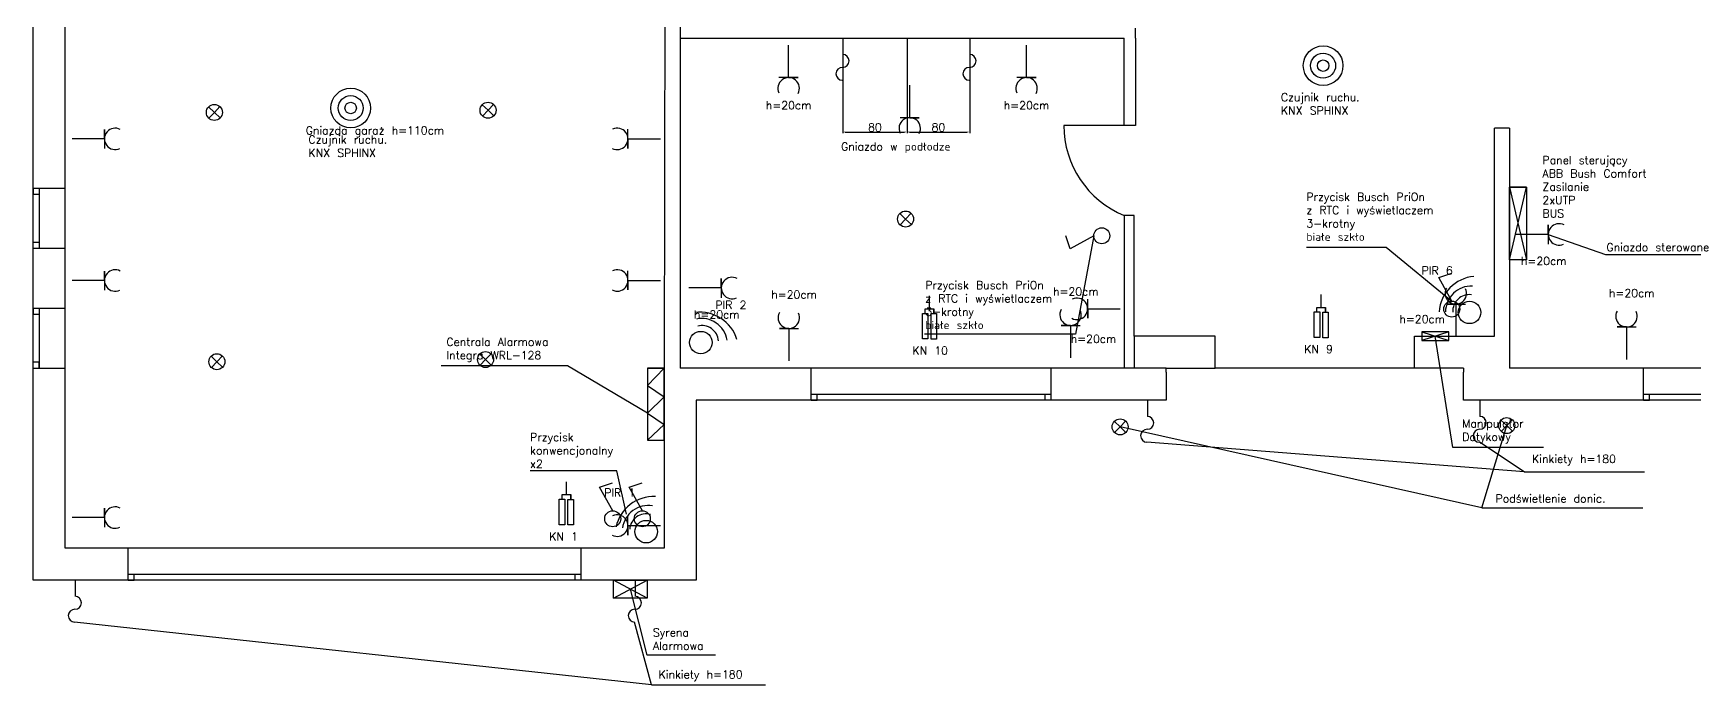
# Model space of a CAD drawing. Header units: millimetres. Extents: x -1884 to 3480, y 1823 to 3565.
# Drawn here: x -1884 to -223, y 1823 to 2475 of the extents above; entities that cross this region are included whole.
import ezdxf

# ---------------------------------------------------------------- set-up
doc = ezdxf.new("R2010")
doc.units = ezdxf.units.MM
for name, color, linetype in [('Alarm', 7, 'Continuous'), ('Czujniki ruchu_becności', 7, 'Continuous'), ('Gniazda', 7, 'Continuous'), ('Opisy przyciskow', 84, 'Continuous'), ('Oświetlenie', 7, 'Continuous')]:
    doc.layers.add(name, color=color, linetype=linetype)
doc.styles.get("Standard").update_dxf_attribs({"font": 'txt.shx'})
doc.dimstyles.new('ISO-25', dxfattribs={"dimtxt": 2.5, "dimasz": 2.5, "dimexe": 1.25, "dimexo": 0.625, "dimtad": 1, "dimtxsty": 'Standard', "dimcen": 2.5, "dimadec": 0, "dimazin": 0, "dimtfac": 1, "dimtmove": 0, "dimatfit": 3, "dimfxl": 1, "dimarcsym": 0})

# ---------------------------------------------------------------- blocks, each defined once
blk = doc.blocks.new('*D34')
at = {"layer": 'Defpoints', "color": 0}
for p in [(-1074.7, 2469.7), (-1010.5, 2469.7), (-1010.5, 2375.9)]:
    blk.add_point(p, dxfattribs=at)
at = {"layer": 'Oświetlenie', "color": 0, "lineweight": -2}
for p, q in [((-1074.7, 2469.1), (-1074.7, 2374.6)), ((-1010.5, 2469.1), (-1010.5, 2374.6)), ((-1072.2, 2375.9), (-1013, 2375.9))]:
    blk.add_line(p, q, dxfattribs=at)
at = {"layer": 'Oświetlenie', "color": 0}
for points in [[(-1072.2, 2376.3), (-1072.2, 2375.5), (-1074.7, 2375.9)], [(-1013, 2376.3), (-1013, 2375.5), (-1010.5, 2375.9)]]:
    blk.add_solid(points, dxfattribs=at)
at = {"layer": 'Oświetlenie', "color": 0, "insert": (-1042.6, 2380.5), "char_height": 8, "attachment_point": 5}
blk.add_mtext('80', dxfattribs=at)
blk = doc.blocks.new('*D35')
at = {"layer": 'Defpoints', "color": 0}
for p in [(-1010.5, 2469.1), (-947.8, 2469.7), (-947.8, 2375.9)]:
    blk.add_point(p, dxfattribs=at)
at = {"layer": 'Oświetlenie', "color": 0, "lineweight": -2}
for p, q in [((-1010.5, 2468.4), (-1010.5, 2374.6)), ((-947.8, 2469.1), (-947.8, 2374.6)), ((-1008, 2375.9), (-950.3, 2375.9))]:
    blk.add_line(p, q, dxfattribs=at)
at = {"layer": 'Oświetlenie', "color": 0}
for points in [[(-1008, 2376.3), (-1008, 2375.5), (-1010.5, 2375.9)], [(-950.3, 2376.3), (-950.3, 2375.5), (-947.8, 2375.9)]]:
    blk.add_solid(points, dxfattribs=at)
at = {"layer": 'Oświetlenie', "color": 0, "insert": (-979.1, 2380.5), "char_height": 8, "attachment_point": 5}
blk.add_mtext('80', dxfattribs=at)

msp = doc.modelspace()

# ---------------------------------------------------------------- linework, layer by layer
for p, q in [((-1884.23, 1927.691), (-1884.23, 2890.691)), ((-1852.23, 1959.691), (-1852.23, 2858.691)), ((-1252.23, 2778.691), (-1253.23, 2139.691)), ((-1237.23, 2778.691), (-1237.23, 2139.691)), ((-782.052, 2469.691), (-782.052, 2479.691)), ((-1237.23, 2469.691), (-793.473, 2469.691)), ((-793.473, 2382.511), (-793.473, 2469.691)), ((-782.052, 2469.691), (-782.052, 2382.511)), ((-793.473, 2382.511), (-853.578, 2382.511)), ((-782.052, 2382.511), (-793.473, 2382.511)), ((-423.23, 2171.691), (-423.23, 2379.691)), ((-408.23, 2379.691), (-423.23, 2379.691)), ((-408.23, 2379.691), (-408.23, 2139.691)), ((-1884.23, 2319.691), (-1852.23, 2319.691)), ((-1884.23, 2319.691), (-1878.23, 2319.691)), ((-1884.23, 2319.691), (-1884.23, 2313.691)), ((-1884.23, 2313.691), (-1878.23, 2313.691)), ((-1878.23, 2319.691), (-1878.23, 2259.691)), ((-793.473, 2292.511), (-793.473, 2139.691)), ((-783.23, 2292.511), (-793.473, 2292.511)), ((-783.23, 2171.691), (-783.23, 2292.511)), ((-1884.23, 2259.691), (-1884.23, 2265.691)), ((-1884.23, 2265.691), (-1878.23, 2265.691)), ((-1884.23, 2259.691), (-1852.23, 2259.691)), ((-1884.23, 2199.691), (-1852.23, 2199.691)), ((-1884.23, 2199.691), (-1878.23, 2199.691)), ((-1884.23, 2199.691), (-1884.23, 2193.691)), ((-1884.23, 2193.691), (-1878.23, 2193.691)), ((-1878.23, 2199.691), (-1878.23, 2139.691)), ((-751.23, 2171.691), (-783.23, 2171.691)), ((-783.23, 2171.691), (-783.23, 2139.691)), ((-702.23, 2171.691), (-751.23, 2171.691)), ((-702.23, 2139.691), (-702.23, 2171.691)), ((-503.23, 2139.691), (-503.23, 2171.691)), ((-503.23, 2171.691), (-423.23, 2171.691)), ((-1878.23, 2145.691), (-1884.23, 2145.691)), ((-1878.23, 2139.691), (-1878.23, 2145.691)), ((-1884.23, 2139.691), (-1852.23, 2139.691)), ((-1253.23, 2139.691), (-1253.23, 1959.691)), ((-1221.23, 2139.691), (-1237.23, 2139.691)), ((-751.23, 2139.691), (-1221.23, 2139.691)), ((-1106.23, 2107.691), (-1106.23, 2139.691)), ((-866.23, 2107.691), (-866.23, 2139.691)), ((-751.23, 2135.691), (-751.23, 2139.691)), ((-751.23, 2139.691), (-702.23, 2139.691)), ((-751.23, 2135.691), (-751.23, 2107.691)), ((-503.23, 2139.691), (-702.23, 2139.691)), ((-454.23, 2139.691), (-503.23, 2139.691)), ((-454.23, 2139.691), (-454.23, 2135.691)), ((-454.23, 2107.691), (-454.23, 2135.691)), ((346.77, 2139.691), (-408.23, 2139.691)), ((-274.23, 2107.691), (-274.23, 2139.691)), ((-1106.23, 2107.691), (-1106.23, 2113.691)), ((-1106.23, 2113.691), (-866.23, 2113.691)), ((-1100.23, 2107.691), (-1100.23, 2113.691)), ((-872.23, 2107.691), (-872.23, 2113.691)), ((-274.23, 2107.691), (-274.23, 2113.691)), ((-274.23, 2113.691), (-34.23, 2113.691)), ((-268.23, 2107.691), (-268.23, 2113.691)), ((-751.23, 2107.691), (-1221.23, 2107.691)), ((-1221.23, 2107.691), (-1221.23, 1927.691)), ((-1106.23, 2107.691), (-1100.23, 2107.691)), ((-866.23, 2107.691), (-872.23, 2107.691)), ((378.77, 2107.691), (-454.23, 2107.691)), ((-274.23, 2107.691), (-268.23, 2107.691)), ((-1253.23, 1959.691), (-1852.23, 1959.691)), ((-1789.23, 1927.691), (-1789.23, 1959.691)), ((-1336.23, 1927.691), (-1336.23, 1959.691)), ((-1221.23, 1927.691), (-1884.23, 1927.691)), ((-1789.23, 1927.691), (-1789.23, 1933.691)), ((-1789.23, 1933.691), (-1336.23, 1933.691)), ((-1789.23, 1927.691), (-1783.23, 1927.691)), ((-1783.23, 1927.691), (-1783.23, 1933.691)), ((-1342.23, 1927.691), (-1342.23, 1933.691))]:
    msp.add_line(p, q)
msp.add_arc((-756.76, 2382.1), 96.819, 179.756499, 247.716242)
at = {"layer": 'Alarm'}
for p, q in [((-987.982, 2199.1), (-987.982, 2211.906)), ((-596.266, 2200.552), (-596.266, 2213.358)), ((-992.277, 2194.465), (-992.277, 2199.1)), ((-992.277, 2199.1), (-983.63, 2199.1)), ((-983.63, 2199.1), (-983.63, 2194.227)), ((-983.63, 2194.227), (-983.63, 2199.1)), ((-600.56, 2195.917), (-600.56, 2200.552)), ((-600.56, 2200.552), (-591.914, 2200.552)), ((-591.914, 2200.552), (-591.914, 2195.679)), ((-591.914, 2195.679), (-591.914, 2200.552)), ((-495.655, 2176.018), (-468.881, 2167.365)), ((-468.881, 2176.018), (-495.655, 2167.365)), ((-464.747, 2060.302), (-482.268, 2171.691)), ((-468.881, 2167.365), (-468.881, 2176.018)), ((-1350.013, 2141.965), (-1476.465, 2141.965)), ((-1270.091, 2094.603), (-1350.013, 2141.965)), ((-1270.091, 2139.691), (-1253.23, 2139.691)), ((-1253.23, 2139.691), (-1270.091, 2122.463)), ((-1270.091, 2122.463), (-1253.275, 2110.97)), ((-1253.275, 2110.97), (-1270.091, 2094.603)), ((-1270.091, 2094.603), (-1253.23, 2083.458)), ((-1253.23, 2083.458), (-1270.091, 2067.685)), ((-374.021, 2060.302), (-464.747, 2060.302)), ((-1355.423, 2008.642), (-1355.423, 2013.277)), ((-1355.423, 2013.277), (-1346.777, 2013.277)), ((-1351.129, 2013.277), (-1351.129, 2026.083)), ((-1346.777, 2013.277), (-1346.777, 2008.404)), ((-1346.777, 2008.404), (-1346.777, 2013.277)), ((-1303.901, 1909.705), (-1270.382, 1927.691)), ((-1270.382, 1909.705), (-1303.901, 1927.691)), ((-1270.382, 1927.691), (-1270.382, 1909.705)), ((-1270.382, 1852.702), (-1287.142, 1918.698)), ((-1201.96, 1852.702), (-1270.382, 1852.702))]:
    msp.add_line(p, q, dxfattribs=at)
for points in [[(-995.058, 2194.465), (-989.548, 2194.465), (-989.548, 2168.988), (-995.058, 2168.988)], [(-986.494, 2194.227), (-980.984, 2194.227), (-980.984, 2168.75), (-986.494, 2168.75)], [(-603.341, 2195.917), (-597.831, 2195.917), (-597.831, 2170.44), (-603.341, 2170.44)], [(-594.778, 2195.679), (-589.268, 2195.679), (-589.268, 2170.202), (-594.778, 2170.202)], [(-468.881, 2176.018), (-495.655, 2176.018), (-495.655, 2167.365), (-468.881, 2167.365)], [(-1253.23, 2139.691), (-1270.091, 2139.691), (-1270.091, 2067.685), (-1253.23, 2067.685)], [(-1358.204, 2008.642), (-1352.694, 2008.642), (-1352.694, 1983.165), (-1358.204, 1983.165)], [(-1349.641, 2008.404), (-1344.131, 2008.404), (-1344.131, 1982.927), (-1349.641, 1982.927)], [(-1303.901, 1927.691), (-1270.382, 1927.691), (-1270.382, 1909.705), (-1303.901, 1909.705)]]:
    msp.add_lwpolyline(points, close=True, dxfattribs=at)
for centre in [(-448.034, 2195.503), (-1216.687, 2165.28), (-1271.288, 1976.217)]:
    msp.add_circle(centre, 11.257, dxfattribs=at)
for centre, radius, start, end in [((-440.215, 2193.168), 38.45, 95.02538, 175.691401), ((-446.061, 2195.851), 25.983, 88.026106, 179.807545), ((-448.403, 2196.846), 16.385, 82.175772, 183.638671), ((-1217.383, 2157.149), 38.45, 16.756898, 97.42292), ((-1215.945, 2163.419), 25.983, 9.757624, 101.539064), ((-1215.447, 2165.914), 16.385, 3.907291, 105.37019), ((-1263.852, 1972.854), 38.45, 87.312908, 167.978929), ((-1269.286, 1976.298), 25.983, 80.313634, 172.095073), ((-1271.473, 1977.598), 16.385, 74.4633, 175.9262)]:
    msp.add_arc(centre, radius, start, end, dxfattribs=at)
at = {"layer": 'Czujniki ruchu_becności'}
for centre, radius in [((-594.439, 2442.253), 19.818), ((-594.439, 2442.253), 12.474), ((-594.439, 2442.253), 5.74), ((-1566.801, 2399.874), 19.818), ((-1566.801, 2399.874), 12.474), ((-1566.801, 2399.874), 5.74)]:
    msp.add_circle(centre, radius, dxfattribs=at)
at = {"layer": 'Gniazda'}
for p, q in [((-1128.886, 2430.303), (-1128.886, 2462.762)), ((-890.938, 2430.303), (-890.938, 2462.762)), ((-1119.434, 2430.303), (-1138.572, 2430.303)), ((-1128.886, 2430.303), (-1119.434, 2430.303)), ((-881.485, 2430.303), (-900.624, 2430.303)), ((-890.938, 2430.303), (-881.485, 2430.303)), ((-1007.78, 2390.229), (-1007.78, 2422.688)), ((-1813.002, 2369.015), (-1813.002, 2378.468)), ((-1813.002, 2378.468), (-1813.002, 2359.329)), ((-1289.516, 2359.563), (-1289.516, 2378.701)), ((-998.327, 2390.229), (-1017.466, 2390.229)), ((-1007.78, 2390.229), (-998.327, 2390.229)), ((-1813.002, 2369.015), (-1845.461, 2369.015)), ((-1289.516, 2369.015), (-1257.057, 2369.015)), ((-1289.516, 2369.015), (-1289.516, 2359.563)), ((-369.326, 2273.473), (-369.326, 2282.926)), ((-369.326, 2282.926), (-369.326, 2263.787)), ((-369.326, 2273.473), (-401.785, 2273.473)), ((-369.326, 2273.473), (-311.941, 2253.526)), ((-311.941, 2253.526), (-182.458, 2253.526)), ((-1813.002, 2227.422), (-1845.461, 2227.422)), ((-1813.002, 2227.422), (-1813.002, 2236.875)), ((-1813.002, 2236.875), (-1813.002, 2217.736)), ((-1289.516, 2217.97), (-1289.516, 2237.108)), ((-1289.516, 2227.422), (-1257.057, 2227.422)), ((-1289.516, 2227.422), (-1289.516, 2217.97)), ((-1196.223, 2219.893), (-1196.223, 2229.345)), ((-1196.223, 2229.345), (-1196.223, 2210.207)), ((-1196.223, 2219.893), (-1228.682, 2219.893)), ((-829.872, 2189.619), (-829.872, 2208.758)), ((-829.872, 2199.071), (-797.413, 2199.071)), ((-829.872, 2199.071), (-829.872, 2189.619)), ((-461.729, 2203.813), (-471.182, 2203.813)), ((-471.182, 2203.813), (-452.043, 2203.813)), ((-461.729, 2203.813), (-461.729, 2171.353)), ((-1128.692, 2179.414), (-1138.145, 2179.414)), ((-1138.145, 2179.414), (-1119.006, 2179.414)), ((-1128.692, 2179.414), (-1128.692, 2146.955)), ((-846.935, 2182.476), (-856.387, 2182.476)), ((-856.387, 2182.476), (-837.249, 2182.476)), ((-846.935, 2182.476), (-846.935, 2150.017)), ((-291.076, 2180.945), (-300.529, 2180.945)), ((-300.529, 2180.945), (-281.39, 2180.945)), ((-291.076, 2180.945), (-291.076, 2148.486)), ((-1813.002, 1990.283), (-1813.002, 1999.736)), ((-1813.002, 1999.736), (-1813.002, 1980.597)), ((-1813.002, 1990.283), (-1845.461, 1990.283)), ((-1289.516, 1972.773), (-1289.516, 1991.911)), ((-1289.516, 1982.225), (-1257.057, 1982.225)), ((-1289.516, 1982.225), (-1289.516, 1972.773))]:
    msp.add_line(p, q, dxfattribs=at)
for centre, start, end in [((-1128.886, 2419.573), 331.759624, 205.479489), ((-890.938, 2419.573), 331.759624, 205.479489), ((-1802.272, 2369.015), 61.759624, 295.479489), ((-1300.246, 2369.015), 241.759624, 115.479489), ((-1007.78, 2379.499), 331.759624, 205.479489), ((-358.596, 2273.473), 61.759624, 295.479489), ((-1802.272, 2227.422), 61.759624, 295.479489), ((-1300.246, 2227.422), 241.759624, 115.479489), ((-1185.493, 2219.893), 61.759624, 295.479489), ((-840.602, 2199.071), 241.759624, 115.479489), ((-461.729, 2214.542), 151.759624, 25.479489), ((-1128.692, 2190.144), 151.759624, 25.479489), ((-846.935, 2193.206), 151.759624, 25.479489), ((-291.076, 2191.675), 151.759624, 25.479489), ((-1802.272, 1990.283), 61.759624, 295.479489), ((-1300.246, 1982.225), 241.759624, 115.479489)]:
    msp.add_arc(centre, 10.73, start, end, dxfattribs=at)
at = {"layer": 'Opisy przyciskow'}
for p, q in [((-823.757, 2272.065), (-841.997, 2173.802)), ((-611.166, 2260.681), (-531.232, 2260.681)), ((-531.232, 2260.681), (-465.776, 2206.821)), ((-841.997, 2173.802), (-993.057, 2173.802)), ((-1300.639, 2037.182), (-1387.363, 2037.182)), ((-1291.078, 1993.777), (-1300.639, 2037.182))]:
    msp.add_line(p, q, dxfattribs=at)
at = {"layer": 'Oświetlenie'}
for p, q in [((-1074.732, 2469.691), (-1074.732, 2453.53)), ((-947.799, 2469.691), (-947.799, 2453.53)), ((-1708.919, 2400.983), (-1703.114, 2395.483)), ((-1708.614, 2389.678), (-1703.114, 2395.483)), ((-1697.614, 2401.289), (-1703.114, 2395.483)), ((-1703.114, 2395.483), (-1703.114, 2395.483)), ((-1703.114, 2395.483), (-1703.114, 2395.483)), ((-1703.114, 2395.483), (-1703.114, 2395.483)), ((-1703.114, 2395.483), (-1703.114, 2395.483)), ((-1703.114, 2395.483), (-1703.114, 2395.483)), ((-1697.308, 2389.984), (-1703.114, 2395.483)), ((-1435.286, 2403.175), (-1429.48, 2397.675)), ((-1434.98, 2391.869), (-1429.48, 2397.675)), ((-1423.98, 2403.481), (-1429.48, 2397.675)), ((-1429.48, 2397.675), (-1429.48, 2397.675)), ((-1429.48, 2397.675), (-1429.48, 2397.675)), ((-1429.48, 2397.675), (-1429.48, 2397.675)), ((-1429.48, 2397.675), (-1429.48, 2397.675)), ((-1429.48, 2397.675), (-1429.48, 2397.675)), ((-1423.674, 2392.175), (-1429.48, 2397.675)), ((-408.23, 2248.158), (-391.122, 2320.7)), ((-391.122, 2320.7), (-408.23, 2320.7)), ((-408.23, 2320.7), (-391.122, 2248.158)), ((-1017.704, 2294.371), (-1011.898, 2288.871)), ((-1006.399, 2294.676), (-1011.898, 2288.871)), ((-1017.398, 2283.065), (-1011.898, 2288.871)), ((-1011.898, 2288.871), (-1011.898, 2288.871)), ((-1011.898, 2288.871), (-1011.898, 2288.871)), ((-1011.898, 2288.871), (-1011.898, 2288.871)), ((-1011.898, 2288.871), (-1011.898, 2288.871)), ((-1011.898, 2288.871), (-1011.898, 2288.871)), ((-1006.093, 2283.371), (-1011.898, 2288.871)), ((-847.451, 2259.013), (-851.767, 2271.957)), ((-823.757, 2272.065), (-847.451, 2259.013)), ((-478.828, 2230.515), (-465.885, 2234.83)), ((-465.776, 2206.821), (-478.828, 2230.515)), ((-1706.422, 2151.68), (-1700.616, 2146.18)), ((-1706.116, 2140.374), (-1700.616, 2146.18)), ((-1695.116, 2151.986), (-1700.616, 2146.18)), ((-1700.616, 2146.18), (-1700.616, 2146.18)), ((-1700.616, 2146.18), (-1700.616, 2146.18)), ((-1700.616, 2146.18), (-1700.616, 2146.18)), ((-1700.616, 2146.18), (-1700.616, 2146.18)), ((-1700.616, 2146.18), (-1700.616, 2146.18)), ((-1694.811, 2140.68), (-1700.616, 2146.18)), ((-1437.783, 2153.871), (-1431.977, 2148.371)), ((-1437.477, 2142.566), (-1431.977, 2148.371)), ((-1426.477, 2154.177), (-1431.977, 2148.371)), ((-1431.977, 2148.371), (-1431.977, 2148.371)), ((-1431.977, 2148.371), (-1431.977, 2148.371)), ((-1431.977, 2148.371), (-1431.977, 2148.371)), ((-1431.977, 2148.371), (-1431.977, 2148.371)), ((-1431.977, 2148.371), (-1431.977, 2148.371)), ((-1426.172, 2142.872), (-1431.977, 2148.371)), ((-770.078, 2107.691), (-770.078, 2091.53)), ((-437.608, 2107.691), (-437.608, 2091.53)), ((-803.186, 2086.522), (-797.38, 2081.022)), ((-802.88, 2075.216), (-797.38, 2081.022)), ((-791.88, 2086.828), (-797.38, 2081.022)), ((-797.38, 2081.022), (-797.38, 2081.022)), ((-797.38, 2081.022), (-797.38, 2081.022)), ((-797.38, 2081.022), (-797.38, 2081.022)), ((-797.38, 2081.022), (-797.38, 2081.022)), ((-797.38, 2081.022), (-797.38, 2081.022)), ((-791.574, 2075.522), (-797.38, 2081.022)), ((-435.624, 1999.933), (-797.38, 2081.022)), ((-435.624, 1999.933), (-410.852, 2082.234)), ((-416.657, 2087.734), (-410.852, 2082.234)), ((-416.352, 2076.428), (-410.852, 2082.234)), ((-405.352, 2088.04), (-410.852, 2082.234)), ((-410.852, 2082.234), (-410.852, 2082.234)), ((-410.852, 2082.234), (-410.852, 2082.234)), ((-410.852, 2082.234), (-410.852, 2082.234)), ((-410.852, 2082.234), (-410.852, 2082.234)), ((-410.852, 2082.234), (-410.852, 2082.234)), ((-405.046, 2076.734), (-410.852, 2082.234)), ((-393.269, 2036.094), (-770.575, 2065.623)), ((-393.269, 2036.094), (-438.104, 2065.623)), ((-393.269, 2036.094), (-273.105, 2036.094)), ((-1317.859, 2020.814), (-1304.916, 2025.13)), ((-1304.808, 1997.121), (-1317.859, 2020.814)), ((-1288.225, 2020.814), (-1275.282, 2025.13)), ((-1275.173, 1997.121), (-1288.225, 2020.814)), ((-435.624, 1999.933), (-274.628, 1999.933)), ((-1842.352, 1927.691), (-1842.352, 1911.53)), ((-1282.418, 1927.691), (-1282.418, 1911.53)), ((-1266.047, 1823.068), (-1842.848, 1885.623)), ((-1266.047, 1823.068), (-1282.914, 1885.623)), ((-1266.047, 1823.068), (-1151.902, 1823.068))]:
    msp.add_line(p, q, dxfattribs=at)
msp.add_lwpolyline([(-408.23, 2320.7), (-391.122, 2320.7), (-391.122, 2248.158), (-408.23, 2248.158)], close=True, dxfattribs=at)
for centre in [(-1703.114, 2395.483), (-1429.48, 2397.675), (-1011.898, 2288.871), (-815.76, 2272.065), (-465.776, 2198.824), (-1700.616, 2146.18), (-1431.977, 2148.371), (-797.38, 2081.022), (-410.852, 2082.234), (-1304.808, 1989.123), (-1275.173, 1989.123)]:
    msp.add_circle(centre, 7.997, dxfattribs=at)
for centre, start, end in [((-1074.9, 2447.055), 269.285455, 88.518681), ((-947.966, 2447.055), 269.285455, 88.518681), ((-1075.061, 2434.099), 89.285455, 268.518681), ((-948.128, 2434.099), 89.285455, 268.518681), ((-770.407, 2072.099), 89.285455, 268.518681), ((-770.246, 2085.055), 269.285455, 88.518681), ((-437.937, 2072.099), 89.285455, 268.518681), ((-437.775, 2085.055), 269.285455, 88.518681), ((-1842.519, 1905.055), 269.285455, 88.518681), ((-1282.585, 1905.055), 269.285455, 88.518681), ((-1842.681, 1892.099), 89.285455, 268.518681), ((-1282.747, 1892.099), 89.285455, 268.518681)]:
    msp.add_arc(centre, 6.478, start, end, dxfattribs=at)

# ---------------------------------------------------------------- texts
at = {"layer": 'Alarm', "char_height": 8, "attachment_point": 1}
for s, insert, width in [('PIR 6', (-495.973, 2241.329), 60.83616), ('PIR 2', (-1202.201, 2206.953), 60.83616), ('Centrala Alarmowa\\PIntegra WRL-128', (-1471.115, 2169.932), 186.03521), ('KN 10', (-1005.09, 2161.329), 60.83616), ('KN 9', (-613.374, 2162.781), 60.83616), ('Manipulator Dotykowy', (-455.355, 2088.298), 60.83616), ('PIR 1', (-1313.293, 2019.206), 60.83616), ('KN 1', (-1368.237, 1975.506), 60.83616), ('Syrena Alarmowa', (-1264.569, 1879.291), 60.83616)]:
    msp.add_mtext(s, dxfattribs=dict(at, insert=insert, width=width))
at = {"layer": 'Czujniki ruchu_becności', "char_height": 8, "width": 163.52847, "attachment_point": 1}
for insert in [(-636.637, 2414.689), (-1608.999, 2372.31)]:
    msp.add_mtext('Czujnik ruchu.\\PKNX SPHINX ', dxfattribs=dict(at, insert=insert))
at = {"layer": 'Gniazda', "char_height": 8, "width": 151.55687, "attachment_point": 1}
for s, insert in [('h=20cm', (-1151.717, 2406.603)), ('h=20cm', (-913.769, 2406.603)), ('Gniazda garaż h=110cm', (-1611.76, 2381.467)), ('Gniazdo w podłodze', (-1076.433, 2365.324)), ('Gniazdo sterowane', (-311.134, 2264.679)), ('h=20cm', (-396.679, 2250.937)), ('h=20cm', (-1146.298, 2217.291)), ('h=20cm', (-864.541, 2220.353)), ('h=20cm', (-308.682, 2218.822)), ('h=20cm', (-1223.576, 2197.357)), ('h=20cm', (-518.187, 2192.779)), ('h=20cm', (-846.834, 2173.018))]:
    msp.add_mtext(s, dxfattribs=dict(at, insert=insert))
at = {"layer": 'Opisy przyciskow', "char_height": 8, "attachment_point": 1}
for insert in [(-611.166, 2315.061), (-992.231, 2226.819)]:
    msp.add_mtext('Przycisk Busch PriOn\\Pz RTC i wyświetlaczem\\P3-krotny\\Pbiałe szkło', dxfattribs=dict(at, insert=insert))
at = {"layer": 'Opisy przyciskow', "insert": (-1387.363, 2074.723), "char_height": 8, "width": 47.80148, "attachment_point": 1}
msp.add_mtext('Przycisk\\Pkonwencjonalny\\Px2', dxfattribs=at)
at = {"layer": 'Oświetlenie', "char_height": 8, "width": 151.55687, "attachment_point": 1}
for s, insert in [('Panel sterujący\\PABB Bush Comfort\\PZasilanie \\P2xUTP\\PBUS', (-375.104, 2351.766)), ('Kinkiety h=180', (-385.537, 2052.924)), ('Podświetlenie donic.', (-422.058, 2013.264)), ('Kinkiety h=180', (-1258.914, 1837.422))]:
    msp.add_mtext(s, dxfattribs=dict(at, insert=insert))

# ---------------------------------------------------------------- dimensions: what is measured, and where the dimension line sits
at = {"layer": 'Oświetlenie'}
for base, p1, p2, picture, middle in [((-1010.473, 2375.896), (-1074.732, 2469.691), (-1010.473, 2469.691), '*D34', (-1042.602, 2380.521)), ((-947.799, 2375.896), (-1010.473, 2469.066), (-947.799, 2469.691), '*D35', (-979.136, 2380.521))]:
    dim = msp.add_linear_dim(base=base, p1=p1, p2=p2, text='80', dimstyle='ISO-25', override={"dimtxt": 8}, dxfattribs=at)
    dim.commit()
    dim.dimension.update_dxf_attribs({"geometry": picture, "text_midpoint": middle})

doc.saveas('drawing.dxf')
